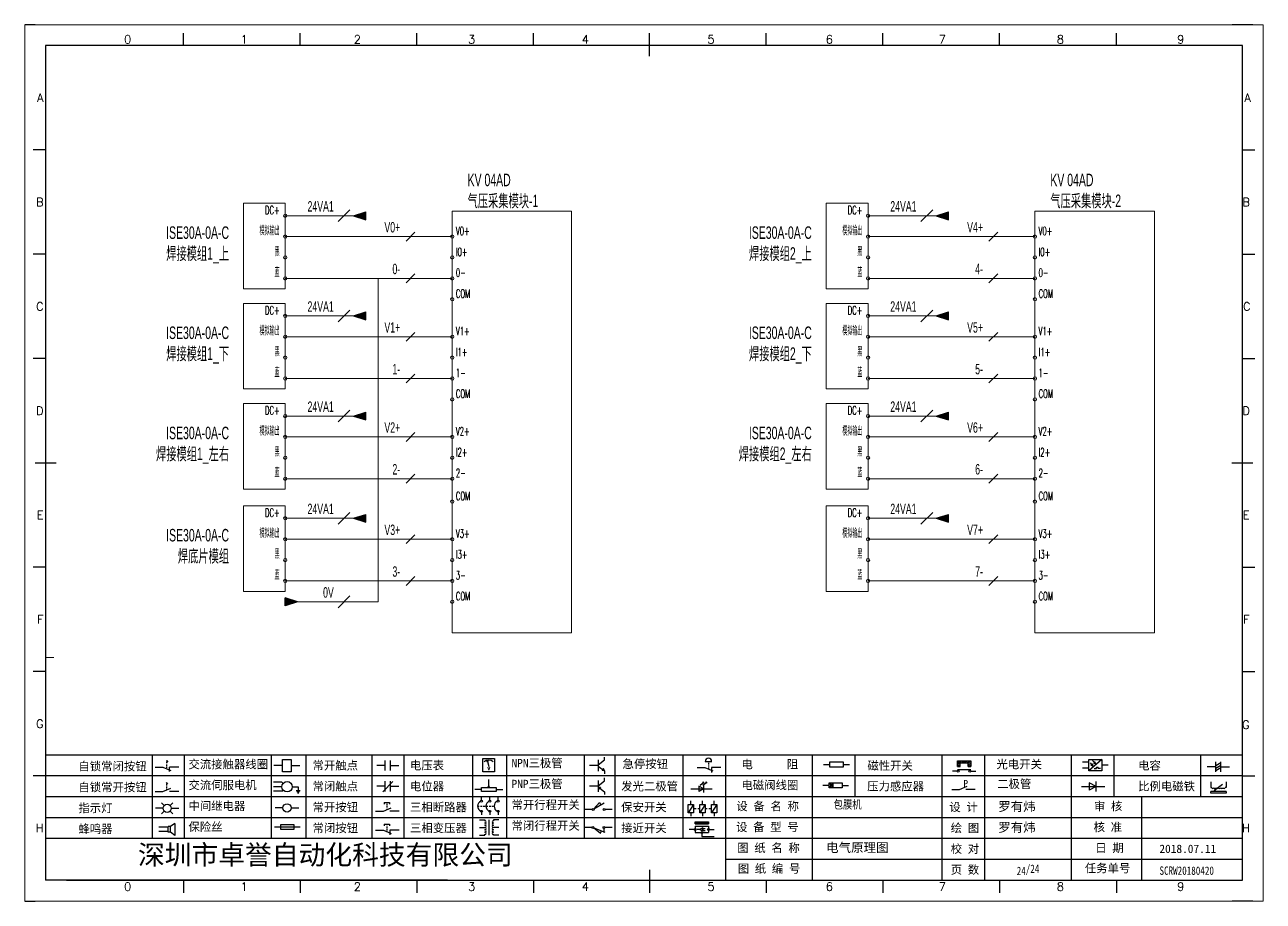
# Model space of a CAD drawing. Extents: x 49673 to 52330, y -5620 to -4375.
# Drawn here: x 50010.3 to 50307.3, y -5619.6 to -5409.6 of the extents above; entities that cross this region are included whole.
import ezdxf
from ezdxf.enums import TextEntityAlignment as Align

# ---------------------------------------------------------------- set-up
doc = ezdxf.new("R2010")
doc.units = 0
doc.header["$MEASUREMENT"] = 0
doc.layers.add('AE_BOR', color=1, linetype='Continuous')
doc.layers.add('Dimension', color=3, linetype='Continuous', lineweight=13)
doc.styles.get("Standard").update_dxf_attribs({"font": 'txt.shx'})
doc.styles.add('WD', font='simplex.shx', dxfattribs={"bigfont": 'gbcbig.shx'})
doc.styles.add('样式 8', font='arial.ttf')
doc.styles.add('楷体', font='STFANGSO.TTF', dxfattribs={"width": 0.8})
doc.styles.add('汉字', font='')
doc.styles.get('汉字').set_extended_font_data('新宋体')

# ---------------------------------------------------------------- blocks, each defined once
blk = doc.blocks.new('磁性开关')
at = {"linetype": 'ByBlock'}
h = blk.add_hatch(dxfattribs=at)
h.set_pattern_fill('ANSI31', color=256, scale=0.1, style=0)
h.set_pattern_definition([(45, (0, 0), (-0.224506403, 0.224506403), [])])
h.paths.add_polyline_path([(-1910.88, -776.69), (-1910.88, -775.29), (-1907.69, -775.29), (-1907.69, -776.69), (-1908.31, -776.69), (-1908.31, -775.79), (-1910.25, -775.79), (-1910.25, -776.69)])
for p, q in [((-1910.91, -777.81), (-1912.09, -777.81)), ((-1910.88, -776.69), (-1910.88, -775.29)), ((-1910.88, -775.29), (-1907.69, -775.29)), ((-1910.88, -776.69), (-1910.25, -776.69)), ((-1910.88, -777.39), (-1907.69, -777.39)), ((-1910.25, -776.69), (-1910.25, -775.79)), ((-1910.25, -775.79), (-1908.31, -775.79)), ((-1908.31, -776.69), (-1908.31, -775.79)), ((-1908.31, -776.69), (-1907.69, -776.69)), ((-1907.69, -775.29), (-1907.69, -776.69)), ((-1907.66, -777.81), (-1906.48, -777.81))]:
    blk.add_line(p, q, dxfattribs=at)
for centre in [(-1910.68, -777.81), (-1907.88, -777.81)]:
    blk.add_circle(centre, 0.225, dxfattribs=at)
blk = doc.blocks.new('*U28')
at = {"linetype": 'ByBlock'}
for p, q in [((-1909.23, -780.45), (-1909.23, -780.67)), ((-1909.23, -780.45), (-1908.92, -780.84)), ((-1909.23, -780.84), (-1909.23, -781.05)), ((-1911.92, -782.07), (-1910.06, -782.07)), ((-1910.06, -782.07), (-1908.18, -782.88)), ((-1909.23, -781.23), (-1909.23, -781.44)), ((-1909.23, -781.61), (-1909.23, -781.83)), ((-1909.23, -782), (-1909.23, -782.21)), ((-1909.23, -782.38), (-1909.23, -782.43)), ((-1908.52, -783.07), (-1908.52, -782.07)), ((-1906.25, -782.07), (-1908.52, -782.07))]:
    blk.add_line(p, q, dxfattribs=at)
blk = doc.blocks.new('*U30')
at = {"linetype": 'ByBlock'}
for p, q in [((-1911.92, -792.89), (-1910.06, -792.89)), ((-1910.06, -792.89), (-1908.18, -792.08)), ((-1908.88, -791.17), (-1909.23, -790.71)), ((-1909.23, -790.71), (-1909.23, -790.92)), ((-1909.23, -791.09), (-1909.23, -791.31)), ((-1909.23, -791.48), (-1909.23, -791.69)), ((-1909.23, -791.86), (-1909.23, -792.08)), ((-1909.23, -792.25), (-1909.23, -792.47)), ((-1906.25, -792.89), (-1908.52, -792.89))]:
    blk.add_line(p, q, dxfattribs=at)
blk = doc.blocks.new('蜂鸣器')
at = {"linetype": 'ByBlock'}
for p, q in [((-1907.17, -795.53), (-1908.25, -796.26)), ((-1907.17, -795.53), (-1907.17, -798.41)), ((-1908.8, -796.48), (-1911.01, -796.48)), ((-1908.8, -797.46), (-1911.01, -797.46)), ((-1908.25, -796.26), (-1908.8, -796.26)), ((-1908.8, -797.68), (-1908.8, -796.26)), ((-1908.25, -797.68), (-1908.8, -797.68)), ((-1908.25, -797.68), (-1908.25, -796.26)), ((-1907.17, -798.41), (-1908.25, -797.68))]:
    blk.add_line(p, q, dxfattribs=at)
blk = doc.blocks.new('指示灯')
at = {"linetype": 'ByBlock'}
for p, q in [((-1854.25, -776.92), (-1856.06, -776.92)), ((-1854.62, -775.59), (-1853.97, -776.23)), ((-1854.62, -778.25), (-1853.97, -777.61)), ((-1851.9, -775.59), (-1852.54, -776.23)), ((-1851.9, -778.25), (-1852.54, -777.61)), ((-1852.26, -776.92), (-1850.45, -776.92))]:
    blk.add_line(p, q, dxfattribs=at)
blk.add_circle((-1853.26, -776.92), 0.992, dxfattribs=at)
blk = doc.blocks.new('光电开关')
at = {"linetype": 'ByBlock'}
h = blk.add_hatch(dxfattribs=at)
h.set_pattern_fill('ANSI31', color=256, scale=0.01, style=0)
h.set_pattern_definition([(45, (0.172267, 0), (-0.0224506403, 0.0224506403), [])])
h.paths.add_polyline_path([(-1882.44, -776.34), (-1882.5, -775.91), (-1882.68, -776.07)])
h.paths.add_polyline_path([(-1882.86, -776.23), (-1882.44, -776.34), (-1882.68, -776.07)])
h.paths.add_polyline_path([(-1883.05, -776.88), (-1883.11, -776.45), (-1883.29, -776.61)])
h.paths.add_polyline_path([(-1883.47, -776.77), (-1883.05, -776.88), (-1883.29, -776.61)])
for p, q in [((-1884.01, -775.96), (-1885.56, -775.96)), ((-1884.01, -777.39), (-1885.56, -777.39)), ((-1880.91, -775.3), (-1884.01, -778.05)), ((-1883.75, -776.09), (-1883.05, -776.88)), ((-1883.11, -776.45), (-1883.47, -776.77)), ((-1883.05, -776.88), (-1883.47, -776.77)), ((-1883.14, -775.55), (-1882.44, -776.34)), ((-1883.05, -776.88), (-1883.11, -776.45)), ((-1882.5, -775.91), (-1882.86, -776.23)), ((-1882.44, -776.34), (-1882.86, -776.23)), ((-1882.78, -777.47), (-1882.23, -777.47)), ((-1882.44, -776.34), (-1882.5, -775.91)), ((-1882.23, -777.47), (-1882.23, -777.14)), ((-1882.23, -777.14), (-1881.78, -777.14)), ((-1881.78, -777.47), (-1881.78, -777.14)), ((-1881.23, -777.47), (-1881.78, -777.47)), ((-1879.37, -776.67), (-1880.91, -776.67))]:
    blk.add_line(p, q, dxfattribs=at)
blk.add_lwpolyline([(-1884.01, -775.3), (-1880.91, -775.3), (-1880.91, -778.05), (-1884.01, -778.05)], close=True, dxfattribs=at)
blk = doc.blocks.new('交流接触器线圈')
at = {"linetype": 'ByBlock'}
for p, q in [((-1880.82, -781.77), (-1882.87, -781.77)), ((-1878.72, -781.77), (-1876.67, -781.77))]:
    blk.add_line(p, q, dxfattribs=at)
blk.add_lwpolyline([(-1880.82, -780.28), (-1878.72, -780.28), (-1878.72, -783.26), (-1880.82, -783.26)], close=True, dxfattribs=at)
blk = doc.blocks.new('交流伺服电机')
at = {"linetype": 'ByBlock'}
for p, q in [((-1880.97, -785.75), (-1882.94, -785.75)), ((-1880.97, -786.85), (-1882.94, -786.85)), ((-1880.97, -785.75), (-1880.65, -786.03)), ((-1878.49, -786.85), (-1877.07, -786.85)), ((-1877.07, -786.85), (-1877.07, -787.72)), ((-1880.97, -787.94), (-1882.94, -787.94)), ((-1880.97, -787.94), (-1880.65, -787.67)), ((-1877.54, -787.72), (-1876.59, -787.72)), ((-1877.38, -788.01), (-1876.75, -788.01)), ((-1877.23, -788.29), (-1876.9, -788.29))]:
    blk.add_line(p, q, dxfattribs=at)
blk.add_circle((-1879.73, -786.85), 1.24, dxfattribs=at)
blk = doc.blocks.new('中间继电器')
at = {"linetype": 'ByBlock'}
for p, q in [((-1880.72, -791.92), (-1882.54, -791.92)), ((-1878.74, -791.92), (-1876.92, -791.92))]:
    blk.add_line(p, q, dxfattribs=at)
blk.add_circle((-1879.73, -791.92), 0.992, dxfattribs=at)
blk = doc.blocks.new('保险丝')
at = {"linetype": 'ByBlock'}
blk.add_line((-1882.72, -796.49), (-1876.55, -796.49), dxfattribs=at)
blk.add_lwpolyline([(-1881.2, -795.86), (-1878.06, -795.86), (-1878.06, -797.12), (-1881.2, -797.12)], close=True, dxfattribs=at)
blk = doc.blocks.new('常开按钮')
at = {"linetype": 'ByBlock'}
for p, q in [((-1910.06, -787.73), (-1908.18, -786.93)), ((-1909.9, -785.68), (-1908.56, -785.68)), ((-1909.9, -785.68), (-1909.9, -786.07)), ((-1909.23, -785.68), (-1909.23, -785.89)), ((-1909.23, -786.06), (-1909.23, -786.28)), ((-1909.23, -786.45), (-1909.23, -786.67)), ((-1909.23, -786.84), (-1909.23, -787.05)), ((-1908.56, -785.68), (-1908.56, -786.07)), ((-1911.92, -787.73), (-1910.06, -787.73)), ((-1909.23, -787.22), (-1909.23, -787.38)), ((-1906.25, -787.73), (-1908.52, -787.73))]:
    blk.add_line(p, q, dxfattribs=at)
blk = doc.blocks.new('常开触点')
at = {"linetype": 'ByBlock'}
for p, q in [((-1853.82, -782.99), (-1853.82, -780.56)), ((-1852.6, -782.99), (-1852.6, -780.56)), ((-1853.82, -781.77), (-1855.88, -781.77)), ((-1852.6, -781.77), (-1850.55, -781.77))]:
    blk.add_line(p, q, dxfattribs=at)
blk = doc.blocks.new('常闭触点')
at = {"linetype": 'ByBlock'}
for p, q in [((-1853.82, -786.77), (-1855.88, -786.77)), ((-1852.01, -785.66), (-1854.43, -788.1)), ((-1853.82, -787.99), (-1853.82, -785.56)), ((-1852.6, -787.99), (-1852.6, -785.56)), ((-1852.6, -786.77), (-1850.55, -786.77))]:
    blk.add_line(p, q, dxfattribs=at)
blk = doc.blocks.new('常闭按钮')
at = {"linetype": 'ByBlock'}
for p, q in [((-1856.13, -792.28), (-1854.28, -792.28)), ((-1854.28, -792.28), (-1852.4, -793.09)), ((-1854.11, -790.83), (-1852.77, -790.83)), ((-1854.11, -790.83), (-1854.11, -791.22)), ((-1853.44, -790.83), (-1853.44, -791.04)), ((-1853.44, -791.21), (-1853.44, -791.43)), ((-1853.44, -791.6), (-1853.44, -791.82)), ((-1853.44, -791.99), (-1853.44, -792.2)), ((-1853.44, -792.37), (-1853.44, -792.53)), ((-1852.77, -790.83), (-1852.77, -791.22)), ((-1850.47, -792.28), (-1852.73, -792.28)), ((-1852.73, -792.28), (-1852.73, -793.43))]:
    blk.add_line(p, q, dxfattribs=at)
blk = doc.blocks.new('电磁阀线圈')
at = {"linetype": 'ByBlock'}
for p, q in [((-1854.61, -795.92), (-1853.75, -797.16)), ((-1853.75, -795.92), (-1854.61, -797.16)), ((-1853.75, -795.92), (-1853.75, -797.16)), ((-1854.61, -796.54), (-1856.17, -796.54)), ((-1851.53, -796.54), (-1849.97, -796.54))]:
    blk.add_line(p, q, dxfattribs=at)
blk.add_lwpolyline([(-1854.61, -795.92), (-1851.53, -795.92), (-1851.53, -797.16), (-1854.61, -797.16)], close=True, dxfattribs=at)
blk = doc.blocks.new('电压表')
at = {"linetype": 'ByBlock'}
for p, q in [((-1814.84, -780.75), (-1814.91, -781.13)), ((-1814.6, -781.05), (-1814.91, -781.13)), ((-1814.84, -780.75), (-1814.46, -782.26)), ((-1814.84, -780.75), (-1814.6, -781.05))]:
    blk.add_line(p, q, dxfattribs=at)
blk.add_lwpolyline([(-1815.84, -780.34), (-1813.07, -780.34), (-1813.07, -783.49), (-1815.84, -783.49)], close=True, dxfattribs=at)
blk.add_arc((-1814.46, -782.26), 1.56, 46.8313, 133.1687, dxfattribs=at)
at = {"linetype": 'ByBlock', "insert": (-1814.7, -782.39), "char_height": 0.75, "width": 0.6768, "attachment_point": 1}
blk.add_mtext('V', dxfattribs=at)
blk = doc.blocks.new('电位器')
at = {"linetype": 'ByBlock'}
for p, q in [((-1814.45, -787.3), (-1814.62, -786.96)), ((-1814.62, -786.96), (-1814.27, -786.96)), ((-1814.45, -787.3), (-1814.45, -785.39)), ((-1814.45, -787.3), (-1814.27, -786.96)), ((-1816.21, -787.75), (-1817.79, -787.75)), ((-1812.68, -787.75), (-1811.1, -787.75))]:
    blk.add_line(p, q, dxfattribs=at)
blk.add_lwpolyline([(-1816.21, -787.3), (-1812.68, -787.3), (-1812.68, -788.2), (-1816.21, -788.2)], close=True, dxfattribs=at)
blk = doc.blocks.new('三相断路器')
at = {"linetype": 'ByBlock'}
for p, q in [((-1816.17, -790.33), (-1816.17, -789.7)), ((-1814.17, -790.33), (-1814.17, -789.7)), ((-1812.18, -790.33), (-1812.18, -789.7)), ((-1817.14, -791.74), (-1816.72, -791.74)), ((-1816.45, -791.74), (-1816.03, -791.74)), ((-1815.76, -791.74), (-1815.34, -791.74)), ((-1815.07, -791.74), (-1814.65, -791.74)), ((-1814.38, -791.74), (-1813.96, -791.74)), ((-1813.69, -791.74), (-1813.27, -791.74)), ((-1816.17, -793.19), (-1816.17, -793.83)), ((-1814.17, -793.19), (-1814.17, -793.83)), ((-1812.18, -793.19), (-1812.18, -793.83))]:
    blk.add_line(p, q, dxfattribs=at)
for centre in [(-1816.17, -790.55), (-1816.17, -792.98), (-1814.17, -790.55), (-1814.17, -792.98), (-1812.18, -790.55), (-1812.18, -792.98)]:
    blk.add_circle(centre, 0.219, dxfattribs=at)
for centre in [(-1815.81, -791.74), (-1813.82, -791.74), (-1811.83, -791.74)]:
    blk.add_arc(centre, 1.32, 115.5791, 244.4209, dxfattribs=at)
blk = doc.blocks.new('三相变压器')
at = {"linetype": 'ByBlock'}
for p, q in [((-1816.69, -795.03), (-1815.37, -795.03)), ((-1815.37, -795.03), (-1815.37, -795.24)), ((-1814.34, -798.7), (-1814.34, -795.04)), ((-1812, -795.03), (-1813.32, -795.03)), ((-1813.32, -795.03), (-1813.32, -795.24)), ((-1816.69, -796.87), (-1815.37, -796.87)), ((-1816.69, -798.71), (-1815.37, -798.71)), ((-1815.37, -798.71), (-1815.37, -798.5)), ((-1812, -796.87), (-1813.32, -796.87)), ((-1813.32, -798.71), (-1813.32, -798.5)), ((-1812, -798.71), (-1813.32, -798.71))]:
    blk.add_line(p, q, dxfattribs=at)
for centre, start, end in [((-1815.37, -795.51), 270, 90), ((-1815.37, -796.06), 270, 90), ((-1813.32, -795.51), 90, 270), ((-1813.32, -796.06), 90, 270), ((-1815.37, -796.6), 270, 90), ((-1815.37, -797.14), 270, 90), ((-1815.37, -797.68), 270, 90), ((-1815.37, -798.23), 270, 90), ((-1813.32, -796.6), 90, 270), ((-1813.32, -797.14), 90, 270), ((-1813.32, -797.68), 90, 270), ((-1813.32, -798.23), 90, 270)]:
    blk.add_arc(centre, 0.271, start, end, dxfattribs=at)
blk = doc.blocks.new('压力感应器')
at = {"linetype": 'ByBlock'}
for p, q in [((-1817.44, -777.73), (-1815.59, -777.73)), ((-1815.59, -777.73), (-1813.71, -776.93)), ((-1811.78, -777.73), (-1814.05, -777.73))]:
    blk.add_line(p, q, dxfattribs=at)
at = {"linetype": 'ByBlock', "insert": (-1814.65, -775.48), "char_height": 1.68, "width": 1.2242, "attachment_point": 1}
blk.add_mtext('{\\fNSimSun|b0|i0|c134|p49;P}', dxfattribs=at)
blk = doc.blocks.new('二极管')
at = {"linetype": 'ByBlock'}
for p, q in [((-1787.52, -776.77), (-1781.92, -776.77)), ((-1783.97, -776.77), (-1785.69, -775.9)), ((-1785.69, -775.9), (-1785.69, -777.65)), ((-1783.97, -776.77), (-1785.69, -777.65)), ((-1783.97, -777.99), (-1783.97, -775.56))]:
    blk.add_line(p, q, dxfattribs=at)
blk = doc.blocks.new('NPN三极管')
at = {"linetype": 'ByBlock'}
for p, q in [((-1785.73, -780.61), (-1785.73, -783.32)), ((-1785.73, -781.82), (-1784.15, -780.66)), ((-1784.15, -780.66), (-1784.15, -779.98)), ((-1785.73, -781.97), (-1787.81, -781.97)), ((-1785.73, -782.11), (-1784.15, -783.27)), ((-1784.41, -782.73), (-1784.74, -783.18)), ((-1784.15, -783.27), (-1784.74, -783.18)), ((-1784.15, -783.27), (-1784.41, -782.73)), ((-1784.15, -783.27), (-1784.15, -783.96))]:
    blk.add_line(p, q, dxfattribs=at)
blk = doc.blocks.new('PNP三极管')
at = {"linetype": 'ByBlock'}
for p, q in [((-1784.9, -786.74), (-1786.98, -786.74)), ((-1784.9, -785.38), (-1784.9, -788.09)), ((-1784.9, -786.59), (-1783.32, -785.43)), ((-1784.9, -786.88), (-1783.32, -788.04)), ((-1784.9, -786.88), (-1784.31, -786.97)), ((-1784.9, -786.88), (-1784.64, -787.42)), ((-1784.31, -786.97), (-1784.64, -787.42)), ((-1783.32, -785.43), (-1783.32, -784.75)), ((-1783.32, -788.04), (-1783.32, -788.73))]:
    blk.add_line(p, q, dxfattribs=at)
blk = doc.blocks.new('常开行程开关')
at = {"linetype": 'ByBlock'}
for p, q in [((-1786.29, -792.3), (-1788.01, -792.3)), ((-1785.89, -792.17), (-1784.52, -790.62)), ((-1785.89, -792.17), (-1783.43, -790.72)), ((-1784.52, -790.62), (-1784.19, -791.17)), ((-1781.48, -792.3), (-1783.21, -792.3))]:
    blk.add_line(p, q, dxfattribs=at)
for centre in [(-1786.07, -792.3), (-1783.42, -792.3)]:
    blk.add_circle(centre, 0.219, dxfattribs=at)
blk = doc.blocks.new('常闭行程开关')
at = {"linetype": 'ByBlock'}
for p, q in [((-1786.34, -796.62), (-1788.07, -796.62)), ((-1785.93, -796.72), (-1783.25, -797.7)), ((-1785.93, -796.72), (-1784.3, -798)), ((-1784.3, -798), (-1784.08, -797.4)), ((-1783.48, -796.84), (-1783.48, -797.85)), ((-1781.54, -796.62), (-1783.26, -796.62))]:
    blk.add_line(p, q, dxfattribs=at)
for centre in [(-1786.12, -796.62), (-1783.48, -796.62)]:
    blk.add_circle(centre, 0.219, dxfattribs=at)
blk = doc.blocks.new('电容')
at = {"linetype": 'ByBlock'}
for p, q in [((-1756.08, -782.99), (-1756.08, -780.56)), ((-1754.86, -780.79), (-1756.08, -781.55)), ((-1754.86, -782.99), (-1754.86, -780.56)), ((-1756.08, -781.77), (-1758.13, -781.77)), ((-1754.86, -781.44), (-1756.08, -782.2)), ((-1754.86, -781.99), (-1756.08, -782.75)), ((-1754.86, -781.77), (-1752.81, -781.77))]:
    blk.add_line(p, q, dxfattribs=at)
blk = doc.blocks.new('发光二极管')
at = {"linetype": 'ByBlock'}
for p, q in [((-1758.01, -786.77), (-1752.89, -786.77)), ((-1754.84, -786.77), (-1756.04, -786.16)), ((-1756.04, -786.16), (-1756.04, -787.39)), ((-1754.84, -786.77), (-1756.04, -787.39)), ((-1755.78, -785.92), (-1754.89, -785.14)), ((-1754.89, -785.14), (-1755.2, -785.22)), ((-1755.2, -785.22), (-1755.01, -785.43)), ((-1755.08, -785.92), (-1754.18, -785.14)), ((-1754.89, -785.14), (-1755.01, -785.43)), ((-1754.84, -787.63), (-1754.84, -785.92)), ((-1754.18, -785.14), (-1754.49, -785.22)), ((-1754.49, -785.22), (-1754.31, -785.43)), ((-1754.18, -785.14), (-1754.31, -785.43))]:
    blk.add_line(p, q, dxfattribs=at)
blk = doc.blocks.new('比例电磁阀')
at = {"linetype": 'ByBlock'}
for p, q in [((-1757.26, -775.38), (-1757.26, -776.71)), ((-1757.26, -776.71), (-1757.05, -776.71)), ((-1753.6, -777.73), (-1757.25, -777.73)), ((-1757.25, -778.13), (-1757.25, -777.73)), ((-1753.6, -778.13), (-1757.25, -778.13)), ((-1754.5, -775.98), (-1756.35, -777.44)), ((-1756.35, -777.44), (-1756.25, -777.25)), ((-1756.35, -777.44), (-1756.15, -777.38)), ((-1756.15, -777.38), (-1756.25, -777.25)), ((-1753.58, -776.71), (-1753.8, -776.71)), ((-1753.6, -777.73), (-1753.6, -778.13)), ((-1753.58, -775.38), (-1753.58, -776.71))]:
    blk.add_line(p, q, dxfattribs=at)
for centre in [(-1756.78, -776.71), (-1756.24, -776.71), (-1755.7, -776.71), (-1755.15, -776.71), (-1754.61, -776.71), (-1754.07, -776.71)]:
    blk.add_arc(centre, 0.271, 180, 0, dxfattribs=at)
blk = doc.blocks.new('保安开关')
at = {"linetype": 'ByBlock'}
for p, q in [((-1757.96, -790.79), (-1757.96, -789.97)), ((-1755.17, -790.79), (-1755.17, -789.97)), ((-1752.39, -790.79), (-1752.39, -789.97)), ((-1757.33, -790.79), (-1758.6, -792.81)), ((-1757.96, -792.81), (-1757.96, -793.62)), ((-1757.33, -791.8), (-1756.72, -791.8)), ((-1756.35, -791.8), (-1755.89, -791.8)), ((-1754.54, -790.79), (-1755.81, -792.81)), ((-1755.17, -792.81), (-1755.17, -793.62)), ((-1754.52, -791.8), (-1754.06, -791.8)), ((-1753.69, -791.8), (-1753.08, -791.8)), ((-1751.75, -790.79), (-1753.02, -792.81)), ((-1752.39, -792.81), (-1752.39, -793.62))]:
    blk.add_line(p, q, dxfattribs=at)
for points in [[(-1758.6, -790.79), (-1757.33, -790.79), (-1757.33, -792.81), (-1758.6, -792.81)], [(-1755.81, -790.79), (-1754.54, -790.79), (-1754.54, -792.81), (-1755.81, -792.81)], [(-1753.02, -790.79), (-1751.75, -790.79), (-1751.75, -792.81), (-1753.02, -792.81)]]:
    blk.add_lwpolyline(points, close=True, dxfattribs=at)
blk = doc.blocks.new('接近开关')
at = {"linetype": 'ByBlock'}
h = blk.add_hatch(dxfattribs=at)
h.set_pattern_fill('ANSI31', color=256, scale=0.01, style=0)
h.set_pattern_definition([(45, (-89.131516, -30.795668), (-0.0224506403, 0.0224506403), [])])
h.paths.add_polyline_path([(-1516.96, -1123.35), (-1516.96, -1122.85), (-1513.76, -1122.85), (-1513.76, -1123.35)])
for p, q in [((-1517.18, -1124.71), (-1518.36, -1124.71)), ((-1516.96, -1123.35), (-1516.96, -1122.85)), ((-1516.96, -1122.85), (-1513.76, -1122.85)), ((-1516.96, -1123.35), (-1513.76, -1123.35)), ((-1516.96, -1123.95), (-1513.76, -1123.95)), ((-1516.96, -1123.95), (-1516.96, -1125.47)), ((-1516.96, -1125.47), (-1513.76, -1125.47)), ((-1515.91, -1124.71), (-1516.45, -1124.71)), ((-1515.11, -1124.31), (-1515.91, -1124.71)), ((-1515.11, -1125.11), (-1515.91, -1124.71)), ((-1515.33, -1124.53), (-1515.17, -1124.53)), ((-1515.33, -1124.88), (-1515.17, -1124.88)), ((-1515.25, -1124.45), (-1515.25, -1124.61)), ((-1515.11, -1124.31), (-1515.11, -1125.11)), ((-1515.11, -1124.48), (-1514.58, -1124.48)), ((-1515.11, -1124.94), (-1514.58, -1124.94)), ((-1513.76, -1122.85), (-1513.76, -1123.35)), ((-1513.76, -1123.95), (-1513.76, -1125.47)), ((-1513.54, -1124.71), (-1512.36, -1124.71)), ((-1515.36, -1125.69), (-1515.36, -1126.36)), ((-1515.36, -1126.36), (-1512.36, -1126.36))]:
    blk.add_line(p, q, dxfattribs=at)
for centre in [(-1516.96, -1124.71), (-1515.36, -1125.47), (-1513.76, -1124.71)]:
    blk.add_circle(centre, 0.225, dxfattribs=at)
blk = doc.blocks.new('电阻')
at = {"linetype": 'ByBlock'}
for p, q in [((-3.09, 0), (-1.57, 0)), ((1.57, 0), (3.09, 0))]:
    blk.add_line(p, q, dxfattribs=at)
blk.add_lwpolyline([(-1.57, 0.63), (1.57, 0.63), (1.57, -0.63), (-1.57, -0.63)], close=True, dxfattribs=at)
blk = doc.blocks.new('急停按钮')
at = {"linetype": 'ByBlock'}
for p, q in [((-1.86, 0), (0, 0)), ((0, 0), (1.88, -0.81)), ((0.06, 1.45), (1.61, 1.45)), ((0.83, 1.45), (0.83, 1.24)), ((0.83, 1.07), (0.83, 0.85)), ((0.83, 0.68), (0.83, 0.47)), ((0.83, 0.29), (0.83, 0.08)), ((3.81, 0), (1.54, 0)), ((1.54, 0), (1.54, -1.15)), ((0.83, -0.09), (0.83, -0.24))]:
    blk.add_line(p, q, dxfattribs=at)
blk.add_arc((0.83, 1.45), 0.774, 0, 180)
blk = doc.blocks.new('电控横A4')
for p, q in [((292, -5), (5, -5)), ((5, -5), (5, -205)), ((292, -205), (292, -5)), ((10.03, -205), (289.53, -205)), ((130.8, -205), (190.75, -205)), ((190.75, -205), (259.54, -205))]:
    blk.add_line(p, q)
at = {"lineweight": 9, "ltscale": 0.1}
for p, q in [((5, -151.57), (7, -151.57)), ((101.34, -205), (130.8, -205)), ((129.44, -205), (129.44, -205)), ((129.44, -205), (129.44, -205)), ((129.44, -205), (129.44, -205)), ((129.44, -205), (129.44, -205))]:
    blk.add_line(p, q, dxfattribs=at)
at = {"linetype": 'ByBlock'}
for p, q in [((292, -175), (5, -175)), ((292, -180), (5, -180)), ((292, -185), (5, -185)), ((292, -190), (5, -190)), ((292, -195), (5, -195)), ((292, -200), (168.03, -200))]:
    blk.add_line(p, q, dxfattribs=at)
at = {"color": 0, "lineweight": -2}
for p, q in [((30.58, -175), (30.58, -195)), ((38.26, -175), (38.26, -195)), ((59.05, -175), (59.05, -195)), ((67.4, -175), (67.4, -195)), ((83.26, -175), (83.26, -195)), ((90.91, -175), (90.91, -195)), ((107.4, -175), (107.4, -195)), ((115.5, -175), (115.5, -195)), ((134.12, -175), (134.12, -195)), ((141.48, -175), (141.48, -195)), ((157.79, -175), (157.79, -195)), ((168.03, -175), (168.03, -204.92)), ((188.84, -175), (188.84, -185)), ((199.08, -175), (199.08, -185)), ((219.89, -175), (219.89, -185)), ((230.12, -175), (230.12, -185)), ((250.93, -175), (250.93, -185)), ((261.17, -175), (261.17, -185)), ((281.98, -175), (281.98, -185)), ((188.84, -185), (188.84, -204.92)), ((219.89, -185), (219.89, -205)), ((230.12, -185), (230.12, -205)), ((250.93, -185), (250.93, -205)), ((267.79, -185), (267.79, -205))]:
    blk.add_line(p, q, dxfattribs=at)
at = {"color": 0, "ltscale": 2}
for p, q in [((292, -205), (292, -183.55)), ((101.34, -205), (5, -205)), ((259.54, -205), (289.53, -205)), ((259.54, -205), (292, -205))]:
    blk.add_line(p, q, dxfattribs=at)
at = {"layer": 'AE_BOR', "lineweight": 30}
for p, q in [((2.53, 0), (0, 0)), ((294.53, 0), (289.53, 0)), ((0, -210), (2.53, -210)), ((294.53, -210), (289.53, -210))]:
    blk.add_line(p, q, dxfattribs=at)
at = {"layer": 'AE_BOR', "color": 1, "lineweight": 15}
for p, q in [((0, 0), (297, 0)), ((0, -210), (0, 0)), ((297, 0), (297, -210)), ((297, -210), (0, -210))]:
    blk.add_line(p, q, dxfattribs=at)
at = {"layer": 'AE_BOR'}
for p, q in [((38.03, -5), (38.03, -2)), ((66.03, -5), (66.03, -2)), ((94.03, -5), (94.03, -2)), ((122.03, -5), (122.03, -2)), ((149.78, -5), (149.78, -2)), ((177.78, -5), (177.78, -2)), ((205.78, -5), (205.78, -2)), ((233.78, -5), (233.78, -2)), ((261.78, -5), (261.78, -2)), ((5, -30), (2, -30)), ((292, -30), (295, -30)), ((5, -55), (2, -55)), ((292, -55), (295, -55)), ((5, -80), (2, -80)), ((292, -80), (295, -80)), ((5, -130), (2, -130)), ((292, -130), (295, -130)), ((5, -155), (2, -155)), ((292, -155), (295, -155)), ((5, -180), (2, -180)), ((292, -180), (295, -180)), ((38.03, -205), (38.03, -208)), ((66.03, -205), (66.03, -208)), ((94.03, -205), (94.03, -208)), ((122.03, -205), (122.03, -208)), ((149.78, -205), (149.78, -208)), ((177.78, -205), (177.78, -208)), ((205.78, -205), (205.78, -208)), ((233.78, -205), (233.78, -208)), ((261.78, -205), (261.78, -208))]:
    blk.add_line(p, q, dxfattribs=at)
at = {"layer": 'AE_BOR', "color": 2, "lineweight": 30}
for p, q in [((149.78, -7.5), (149.78, -2.5)), ((2.5, -105), (7.5, -105)), ((289.5, -105), (294.5, -105)), ((149.78, -202.5), (149.78, -207.5)), ((149.78, -205), (149.78, -207.5))]:
    blk.add_line(p, q, dxfattribs=at)
at = {"linetype": 'ByBlock'}
for name, p in [('*U28', (1943.19, 604.18)), ('交流接触器线圈', (1942.62, 604.27)), ('常开触点', (1940.27, 604.3)), ('电压表', (1925.71, 604.52)), ('NPN三极管', (1923.2, 604.5)), ('磁性开关', (2134.53, 598.96)), ('光电开关', (2139.22, 599.27)), ('电容', (2041.69, 603.98)), ('电位器', (1925.71, 604.52)), ('PNP三极管', (1922.37, 604.27)), ('压力感应器', (2039.72, 594.52)), ('*U30', (1943.19, 609.18)), ('交流伺服电机', (1942.62, 604.27)), ('常闭触点', (1940.27, 604.3)), ('发光二极管', (1917.72, 603.69)), ('电磁阀线圈', (2047.53, 614.3)), ('二极管', (2040.91, 594.27)), ('比例电磁阀', (2041.69, 593.98)), ('指示灯', (1887.41, 589.18)), ('中间继电器', (1942.62, 604.27)), ('常开按钮', (1996.06, 599.3)), ('三相断路器', (1925.71, 604.52)), ('常开行程开关', (1922.37, 604.27)), ('保安开关', (1917.72, 603.98)), ('蜂鸣器', (1943.19, 604.18)), ('保险丝', (1942.62, 604.27)), ('常闭按钮', (1940.27, 599.3)), ('三相变压器', (1925.71, 604.52)), ('常闭行程开关', (1922.37, 604.27)), ('接近开关', (1677.72, 931.9))]:
    blk.add_blockref(name, p, dxfattribs=at)
for name, p in [('急停按钮', (163.12, -177.98)), ('电阻', (194.66, -177.22))]:
    blk.add_blockref(name, p)
at = {"char_height": 2, "attachment_point": 1, "style": '汉字'}
for s, insert in [('{\\fKaiTi_GB2312|b0|i0|c134|p49;自锁常闭按钮}', (12.86, -176.69)), ('{\\fKaiTi_GB2312|b0|i0|c134|p49;交流接触器线圈}', (39.25, -176.19)), ('{\\fKaiTi_GB2312|b0|i0|c134|p49;常开触点}', (69.01, -176.48)), ('{\\fKaiTi_GB2312|b0|i0|c134|p49;电压表}', (92.37, -176.47)), ('{\\fKaiTi_GB2312|b0|i0|c134|p49;NPN三极管}', (116.73, -175.91)), ('{\\fKaiTi_GB2312|b0|i0|c134|p49;急停按钮}', (143.35, -176.12)), ('{\\fKaiTi_GB2312|b0|i0|c134|p49;电      阻}', (171.86, -176.19)), ('{\\fKaiTi_GB2312|b0|i0|c134|p49;磁性开关}', (202.07, -176.53)), ('{\\fKaiTi_GB2312|b0|i0|c134|p49;光电开关}', (233.02, -176.19)), ('{\\fKaiTi_GB2312|b0|i0|c134|p49;电容}', (267, -176.48)), ('{\\fKaiTi_GB2312|b0|i0|c134|p49;交流伺服电机}', (39.25, -181.19)), ('{\\fKaiTi_GB2312|b0|i0|c134|p49;电位器}', (92.37, -181.47)), ('{\\fKaiTi_GB2312|b0|i0|c134|p49;PNP三极管}', (116.73, -180.91)), ('{\\fKaiTi_GB2312|b0|i0|c134|p49;电磁阀线圈}', (171.86, -181.19)), ('{\\fKaiTi_GB2312|b0|i0|c134|p49;压力感应器}', (202.02, -181.47)), ('{\\fKaiTi_GB2312|b0|i0|c134|p49;二极管}', (233.2, -180.91)), ('{\\fKaiTi_GB2312|b0|i0|c134|p49;自锁常开按钮}', (12.86, -181.69)), ('{\\fKaiTi_GB2312|b0|i0|c134|p49;常闭触点}', (69.01, -181.48)), ('{\\fKaiTi_GB2312|b0|i0|c134|p49;发光二极管}', (143.02, -181.48)), ('{\\fKaiTi_GB2312|b0|i0|c134|p49;比例电磁铁}', (267, -181.48)), ('{\\fKaiTi_GB2312|b0|i0|c134|p49;指示灯}', (12.86, -186.69)), ('{\\fKaiTi_GB2312|b0|i0|c134|p49;中间继电器}', (39.25, -186.19)), ('{\\fKaiTi_GB2312|b0|i0|c134|p49;常开按钮}', (69.01, -186.48)), ('{\\fKaiTi_GB2312|b0|i0|c134|p49;三相断路器}', (92.37, -186.47)), ('{\\fKaiTi_GB2312|b0|i0|c134|p49;常开行程开关}', (116.73, -185.91)), ('{\\fKaiTi_GB2312|b0|i0|c134|p49;保安开关}', (143.02, -186.48)), ('{\\fKaiTi_GB2312|b0|i0|c134|p0;设 备 名 称}', (170.65, -186.24)), ('{\\fKaiTi_GB2312|b0|i0|c134|p0;设 计}', (221.72, -186.46)), ('{\\fKaiTi_GB2312|b0|i0|c134|p0;审 核}', (256.39, -186.25)), ('{\\fKaiTi_GB2312|b0|i0|c134|p49;蜂鸣器}', (12.86, -191.69)), ('{\\fKaiTi_GB2312|b0|i0|c134|p49;保险丝}', (39.25, -191.19)), ('{\\fKaiTi_GB2312|b0|i0|c134|p49;常闭按钮}', (69.01, -191.48)), ('{\\fKaiTi_GB2312|b0|i0|c134|p49;三相变压器}', (92.37, -191.47)), ('{\\fKaiTi_GB2312|b0|i0|c134|p49;常闭行程开关}', (116.73, -190.91)), ('{\\fKaiTi_GB2312|b0|i0|c134|p49;接近开关}', (143.02, -191.48)), ('{\\fKaiTi_GB2312|b0|i0|c134|p0;设 备 型 号}', (170.58, -191.24)), ('{\\fKaiTi_GB2312|b0|i0|c134|p0;绘 图}', (222.05, -191.46)), ('{\\fKaiTi_GB2312|b0|i0|c134|p0;核 准}', (256.32, -191.25)), ('{\\fKaiTi_GB2312|b0|i0|c134|p0;图 纸 名 称}', (170.86, -196.24)), ('{\\fKaiTi_GB2312|b0|i0|c134|p0;日 期}', (256.72, -196.25)), ('{\\fKaiTi_GB2312|b0|i0|c134|p0;校 对}', (222.05, -196.46)), ('{\\fKaiTi_GB2312|b0|i0|c134|p0;图 纸 编 号}', (170.98, -201.2)), ('{\\fKaiTi_GB2312|b0|i0|c134|p0;页 数}', (222.05, -201.46)), ('{\\fKaiTi_GB2312|b0|i0|c134|p0;任务单号}', (254.22, -201.1))]:
    blk.add_mtext(s, dxfattribs=dict(at, insert=insert))
at = {"color": 0, "lineweight": 0, "char_height": 2, "attachment_point": 1, "style": '楷体'}
for s, insert, width in [('包膜机', (193.97, -185.83), 9.1252), ('/24', (240.05, -201.23), 5.6327), ('SCRW20180420', (272.12, -201.68), 9.8608)]:
    blk.add_mtext(s, dxfattribs=dict(at, insert=insert, width=width))
at = {"attachment_point": 1}
for s, insert, char_height, width in [('{\\fKaiTi_GB2312|b0|i0|c134|p49;罗有炜}', (233.43, -186.2), 2.2, 15.3175), ('{\\fKaiTi_GB2312|b0|i0|c134|p49;罗有炜}', (233.43, -191.2), 2.2, 15.3175), ('{\\fKaiTi_GB2312|b0|i0|c134|p49;电气原理图}', (192.15, -196.05), 2.2, 25.88), ('{\\fKaiTi_GB2312|b0|i0|c134|p49;2018.07.11}', (272.1, -196.45), 2, 60.2542)]:
    blk.add_mtext(s, dxfattribs=dict(at, insert=insert, char_height=char_height, width=width))
at = {"color": 0, "lineweight": -2, "insert": (27.14, -196.53), "char_height": 4.7064, "width": 96.1138, "attachment_point": 1}
blk.add_mtext('深圳市卓誉自动化科技有限公司', dxfattribs=at)
at = {"layer": 'AE_BOR', "style": 'WD'}
for s, p in [('0', (24.67, -4.5)), ('1', (52.6, -4.5)), ('2', (79.75, -4.5)), ('3', (107.15, -4.5)), ('4', (134.45, -4.5)), ('5', (164.59, -4.5)), ('6', (192.94, -4.5)), ('7', (220.04, -4.5)), ('8', (248.37, -4.5)), ('9', (277.23, -4.5)), ('0', (24.67, -207.5)), ('1', (52.6, -207.5)), ('2', (79.75, -207.5)), ('3', (107.15, -207.5)), ('4', (134.45, -207.5)), ('5', (164.59, -207.5)), ('6', (192.94, -207.5)), ('7', (220.04, -207.5)), ('8', (248.37, -207.5)), ('9', (277.23, -207.5))]:
    blk.add_text(s, height=2, dxfattribs=at).set_placement(p, align=Align.CENTER)
for s, p in [('A', (4.5, -17.5)), ('A', (294.03, -17.5)), ('B', (4.5, -42.5)), ('B', (293.84, -42.5)), ('C', (4.5, -67.5)), ('C', (293.93, -67.5)), ('D', (4.5, -92.5)), ('D', (293.84, -92.5)), ('E', (4.5, -117.5)), ('E', (293.74, -117.5)), ('F', (4.5, -142.5)), ('F', (293.74, -142.5)), ('F', (293.74, -142.5)), ('G', (4.5, -167.5)), ('G', (293.74, -167.72)), ('H', (4.5, -192.5)), ('H', (293.84, -192.5))]:
    blk.add_text(s, height=2, dxfattribs=at).set_placement(p, align=Align.MIDDLE_RIGHT)

msp = doc.modelspace()

# ---------------------------------------------------------------- hatches: boundary and pattern name
for points in [[(50089.11, -5455.32), (50092.02, -5456.26), (50092.02, -5454.38)], [(50089.11, -5455.32), (50092.02, -5456.26), (50092.02, -5454.38)], [(50228.86, -5455.32), (50231.77, -5456.26), (50231.77, -5454.38)], [(50228.86, -5455.32), (50231.77, -5456.26), (50231.77, -5454.38)], [(50089.11, -5479.32), (50092.02, -5480.26), (50092.02, -5478.38)], [(50089.11, -5479.32), (50092.02, -5480.26), (50092.02, -5478.38)], [(50228.86, -5479.32), (50231.77, -5480.26), (50231.77, -5478.38)], [(50228.86, -5479.32), (50231.77, -5480.26), (50231.77, -5478.38)], [(50089.11, -5503.32), (50092.02, -5504.26), (50092.02, -5502.38)], [(50089.11, -5503.32), (50092.02, -5504.26), (50092.02, -5502.38)], [(50228.86, -5503.32), (50231.77, -5504.26), (50231.77, -5502.38)], [(50228.86, -5503.32), (50231.77, -5504.26), (50231.77, -5502.38)], [(50089.11, -5527.82), (50092.02, -5528.76), (50092.02, -5526.88)], [(50089.11, -5527.82), (50092.02, -5528.76), (50092.02, -5526.88)], [(50228.86, -5527.82), (50231.77, -5528.76), (50231.77, -5526.88)], [(50228.86, -5527.82), (50231.77, -5528.76), (50231.77, -5526.88)], [(50075.66, -5547.82), (50072.74, -5548.76), (50072.74, -5546.88)], [(50075.66, -5547.82), (50072.74, -5548.76), (50072.74, -5546.88)]]:
    msp.add_hatch(color=256).paths.add_polyline_path(points)

# ---------------------------------------------------------------- linework, layer by layer
at = {"color": 3, "lineweight": 0}
for p, q in [((50092.02, -5455.32), (50072.74, -5455.32)), ((50231.77, -5455.32), (50212.49, -5455.32)), ((50092.02, -5479.32), (50072.74, -5479.32)), ((50231.77, -5479.32), (50212.49, -5479.32)), ((50092.02, -5503.32), (50072.74, -5503.32)), ((50231.77, -5503.32), (50212.49, -5503.32)), ((50092.02, -5527.82), (50072.74, -5527.82)), ((50231.77, -5527.82), (50212.49, -5527.82))]:
    msp.add_line(p, q, dxfattribs=at)
for p, q in [((50089.11, -5455.32), (50092.02, -5454.38)), ((50089.11, -5455.32), (50092.02, -5454.38)), ((50089.11, -5455.32), (50092.02, -5456.26)), ((50089.11, -5455.32), (50092.02, -5456.26)), ((50092.02, -5456.26), (50092.02, -5454.38)), ((50228.86, -5455.32), (50231.77, -5454.38)), ((50228.86, -5455.32), (50231.77, -5454.38)), ((50228.86, -5455.32), (50231.77, -5456.26)), ((50228.86, -5455.32), (50231.77, -5456.26)), ((50231.77, -5456.26), (50231.77, -5454.38)), ((50089.11, -5479.32), (50092.02, -5478.38)), ((50089.11, -5479.32), (50092.02, -5478.38)), ((50089.11, -5479.32), (50092.02, -5480.26)), ((50089.11, -5479.32), (50092.02, -5480.26)), ((50092.02, -5480.26), (50092.02, -5478.38)), ((50228.86, -5479.32), (50231.77, -5478.38)), ((50228.86, -5479.32), (50231.77, -5478.38)), ((50228.86, -5479.32), (50231.77, -5480.26)), ((50228.86, -5479.32), (50231.77, -5480.26)), ((50231.77, -5480.26), (50231.77, -5478.38)), ((50089.11, -5503.32), (50092.02, -5502.38)), ((50089.11, -5503.32), (50092.02, -5502.38)), ((50089.11, -5503.32), (50092.02, -5504.26)), ((50089.11, -5503.32), (50092.02, -5504.26)), ((50092.02, -5504.26), (50092.02, -5502.38)), ((50228.86, -5503.32), (50231.77, -5502.38)), ((50228.86, -5503.32), (50231.77, -5502.38)), ((50228.86, -5503.32), (50231.77, -5504.26)), ((50228.86, -5503.32), (50231.77, -5504.26)), ((50231.77, -5504.26), (50231.77, -5502.38)), ((50089.11, -5527.82), (50092.02, -5526.88)), ((50089.11, -5527.82), (50092.02, -5526.88)), ((50092.02, -5528.76), (50092.02, -5526.88)), ((50228.86, -5527.82), (50231.77, -5526.88)), ((50228.86, -5527.82), (50231.77, -5526.88)), ((50231.77, -5528.76), (50231.77, -5526.88)), ((50089.11, -5527.82), (50092.02, -5528.76)), ((50089.11, -5527.82), (50092.02, -5528.76)), ((50228.86, -5527.82), (50231.77, -5528.76)), ((50228.86, -5527.82), (50231.77, -5528.76)), ((50072.74, -5548.76), (50072.74, -5546.88)), ((50075.66, -5547.82), (50072.74, -5546.88)), ((50072.74, -5548.76), (50072.74, -5546.88)), ((50075.66, -5547.82), (50072.74, -5546.88)), ((50075.66, -5547.82), (50072.74, -5548.76)), ((50075.66, -5547.82), (50072.74, -5548.76))]:
    msp.add_line(p, q)
at = {"lineweight": 0}
for points in [[(50112.78, -5454.24), (50141.41, -5454.24), (50141.41, -5555.25), (50112.78, -5555.25)], [(50252.53, -5454.24), (50281.16, -5454.24), (50281.16, -5555.25), (50252.53, -5555.25)]]:
    msp.add_lwpolyline(points, close=True, dxfattribs=at)
at = {"layer": 'Dimension', "lineweight": 0}
for p, q in [((50085.44, -5456.73), (50088.26, -5453.91)), ((50225.19, -5456.73), (50228.01, -5453.91)), ((50101.72, -5461.38), (50103.84, -5459.26)), ((50241.47, -5461.38), (50243.59, -5459.26)), ((50101.72, -5471.38), (50103.84, -5469.26)), ((50241.47, -5471.38), (50243.59, -5469.26)), ((50085.44, -5480.73), (50088.26, -5477.91)), ((50225.19, -5480.73), (50228.01, -5477.91)), ((50101.72, -5485.38), (50103.84, -5483.26)), ((50241.47, -5485.38), (50243.59, -5483.26)), ((50101.72, -5495.38), (50103.84, -5493.26)), ((50241.47, -5495.38), (50243.59, -5493.26)), ((50085.44, -5504.73), (50088.26, -5501.91)), ((50225.19, -5504.73), (50228.01, -5501.91)), ((50101.72, -5509.38), (50103.84, -5507.26)), ((50241.47, -5509.38), (50243.59, -5507.26)), ((50101.72, -5519.38), (50103.84, -5517.26)), ((50241.47, -5519.38), (50243.59, -5517.26)), ((50085.44, -5529.23), (50088.26, -5526.41)), ((50225.19, -5529.23), (50228.01, -5526.41)), ((50101.72, -5533.88), (50103.84, -5531.76)), ((50241.47, -5533.88), (50243.59, -5531.76)), ((50101.72, -5543.88), (50103.84, -5541.76)), ((50241.47, -5543.88), (50243.59, -5541.76)), ((50085.44, -5549.23), (50088.26, -5546.41))]:
    msp.add_line(p, q, dxfattribs=at)
at = {"layer": 'Dimension', "color": 0, "lineweight": 0}
for p, q in [((50072.74, -5460.32), (50112.78, -5460.32)), ((50212.49, -5460.32), (50252.53, -5460.32)), ((50112.78, -5470.32), (50072.74, -5470.32)), ((50094.98, -5547.82), (50094.98, -5470.32)), ((50252.53, -5470.32), (50212.49, -5470.32)), ((50072.74, -5484.32), (50112.78, -5484.32)), ((50212.49, -5484.32), (50252.53, -5484.32)), ((50112.78, -5494.32), (50072.74, -5494.32)), ((50252.53, -5494.32), (50212.49, -5494.32)), ((50072.74, -5508.32), (50112.78, -5508.32)), ((50212.49, -5508.32), (50252.53, -5508.32)), ((50112.78, -5518.32), (50072.74, -5518.32)), ((50252.53, -5518.32), (50212.49, -5518.32)), ((50072.74, -5532.82), (50112.78, -5532.82)), ((50212.49, -5532.82), (50252.53, -5532.82)), ((50112.78, -5542.82), (50072.74, -5542.82)), ((50252.53, -5542.82), (50212.49, -5542.82)), ((50072.74, -5547.82), (50094.98, -5547.82))]:
    msp.add_line(p, q, dxfattribs=at)
for points in [[(50072.74, -5452.32), (50062.74, -5452.32), (50062.74, -5472.82), (50072.74, -5472.82)], [(50212.49, -5452.32), (50202.49, -5452.32), (50202.49, -5472.82), (50212.49, -5472.82)], [(50072.74, -5476.32), (50062.74, -5476.32), (50062.74, -5496.82), (50072.74, -5496.82)], [(50212.49, -5476.32), (50202.49, -5476.32), (50202.49, -5496.82), (50212.49, -5496.82)], [(50072.74, -5500.32), (50062.74, -5500.32), (50062.74, -5520.82), (50072.74, -5520.82)], [(50212.49, -5500.32), (50202.49, -5500.32), (50202.49, -5520.82), (50212.49, -5520.82)], [(50072.74, -5524.82), (50062.74, -5524.82), (50062.74, -5545.32), (50072.74, -5545.32)], [(50212.49, -5524.82), (50202.49, -5524.82), (50202.49, -5545.32), (50212.49, -5545.32)]]:
    msp.add_lwpolyline(points, close=True, dxfattribs=at)
at = {"layer": 'Dimension', "lineweight": 0}
for centre in [(50072.74, -5455.32), (50212.49, -5455.32), (50072.74, -5460.32), (50112.78, -5460.32), (50212.49, -5460.32), (50252.53, -5460.32), (50072.74, -5465.32), (50112.78, -5465.32), (50212.49, -5465.32), (50252.53, -5465.32), (50072.74, -5470.32), (50112.78, -5470.32), (50212.49, -5470.32), (50252.53, -5470.32), (50112.78, -5475.32), (50252.53, -5475.32), (50072.74, -5479.32), (50212.49, -5479.32), (50072.74, -5484.32), (50112.78, -5484.32), (50212.49, -5484.32), (50252.53, -5484.32), (50072.74, -5489.32), (50112.78, -5489.32), (50212.49, -5489.32), (50252.53, -5489.32), (50072.74, -5494.32), (50112.78, -5494.32), (50212.49, -5494.32), (50252.53, -5494.32), (50112.78, -5499.32), (50252.53, -5499.32), (50072.74, -5503.32), (50212.49, -5503.32), (50072.74, -5508.32), (50112.78, -5508.32), (50212.49, -5508.32), (50252.53, -5508.32), (50072.74, -5513.32), (50112.78, -5513.32), (50212.49, -5513.32), (50252.53, -5513.32), (50072.74, -5518.32), (50112.78, -5518.32), (50212.49, -5518.32), (50252.53, -5518.32), (50112.78, -5523.82), (50252.53, -5523.82), (50072.74, -5527.82), (50212.49, -5527.82), (50072.74, -5532.82), (50112.78, -5532.82), (50212.49, -5532.82), (50252.53, -5532.82), (50072.74, -5537.82), (50112.78, -5537.82), (50212.49, -5537.82), (50252.53, -5537.82), (50072.74, -5542.82), (50112.78, -5542.82), (50212.49, -5542.82), (50252.53, -5542.82), (50112.78, -5547.82), (50252.53, -5547.82)]:
    msp.add_circle(centre, 0.4, dxfattribs=at)

# ---------------------------------------------------------------- block references
msp.add_blockref('电控横A4', (50010.27, -5409.56))

# ---------------------------------------------------------------- texts
at = {"color": 6, "lineweight": 0, "style": 'WD', "width": 0.6}
for s, p in [('DC+', (50071.37, -5454.97)), ('DC+', (50211.12, -5454.97)), ('模拟输出', (50071.37, -5459.97)), ('模拟输出', (50211.12, -5459.97)), ('黑', (50071.37, -5464.97)), ('黑', (50211.12, -5464.97)), ('蓝', (50071.37, -5469.97)), ('蓝', (50211.12, -5469.97)), ('DC+', (50071.37, -5478.97)), ('DC+', (50211.12, -5478.97)), ('模拟输出', (50071.37, -5483.97)), ('模拟输出', (50211.12, -5483.97)), ('黑', (50071.37, -5488.97)), ('黑', (50211.12, -5488.97)), ('蓝', (50071.37, -5493.97)), ('蓝', (50211.12, -5493.97)), ('DC+', (50071.37, -5502.97)), ('DC+', (50211.12, -5502.97)), ('模拟输出', (50071.37, -5507.97)), ('模拟输出', (50211.12, -5507.97)), ('黑', (50071.37, -5512.97)), ('黑', (50211.12, -5512.97)), ('蓝', (50071.37, -5517.97)), ('蓝', (50211.12, -5517.97)), ('DC+', (50071.37, -5527.47)), ('DC+', (50211.12, -5527.47)), ('模拟输出', (50071.37, -5532.47)), ('模拟输出', (50211.12, -5532.47)), ('黑', (50071.37, -5537.47)), ('黑', (50211.12, -5537.47)), ('蓝', (50071.37, -5542.47)), ('蓝', (50211.12, -5542.47))]:
    msp.add_text(s, height=2, dxfattribs=at).set_placement(p, align=Align.RIGHT)
at = {"lineweight": 0, "style": 'WD', "width": 0.6}
for s, p in [('V0+', (50113.65, -5459.97)), ('V0+', (50253.4, -5459.97)), ('I0+', (50113.65, -5464.97)), ('I0+', (50253.4, -5464.97)), ('0-', (50113.65, -5469.97)), ('0-', (50253.4, -5469.97)), ('COM', (50113.65, -5474.97)), ('COM', (50253.4, -5474.97)), ('V1+', (50113.65, -5483.97)), ('V1+', (50253.4, -5483.97)), ('I1+', (50113.65, -5488.97)), ('I1+', (50253.4, -5488.97)), ('1-', (50113.65, -5493.97)), ('1-', (50253.4, -5493.97)), ('COM', (50113.65, -5498.97)), ('COM', (50253.4, -5498.97)), ('V2+', (50113.65, -5507.97)), ('V2+', (50253.4, -5507.97)), ('I2+', (50113.65, -5512.97)), ('I2+', (50253.4, -5512.97)), ('2-', (50113.65, -5517.97)), ('2-', (50253.4, -5517.97)), ('COM', (50113.65, -5523.47)), ('COM', (50253.4, -5523.47)), ('V3+', (50113.65, -5532.47)), ('V3+', (50253.4, -5532.47)), ('I3+', (50113.65, -5537.47)), ('I3+', (50253.4, -5537.47)), ('3-', (50113.65, -5542.47)), ('3-', (50253.4, -5542.47)), ('COM', (50113.65, -5547.47)), ('COM', (50253.4, -5547.47))]:
    msp.add_text(s, height=2, dxfattribs=at).set_placement(p)
at = {"layer": 'Dimension', "lineweight": 0, "style": '样式 8', "width": 0.6}
for s, p in [('KV 04AD', (50116.46, -5448.24)), ('KV 04AD', (50256.21, -5448.24)), ('气压采集模块-1', (50116.46, -5453.24)), ('气压采集模块-2', (50256.21, -5453.24))]:
    msp.add_text(s, height=3, dxfattribs=at).set_placement(p)
for s, height, p in [('24VA1', 2.5, (50084.37, -5454.32)), ('24VA1', 2.5, (50224.12, -5454.32)), ('ISE30A-0A-C', 3, (50059.26, -5460.86)), ('V0+', 2.5, (50100.3, -5459.32)), ('ISE30A-0A-C', 3, (50199.01, -5460.86)), ('V4+', 2.5, (50240.05, -5459.32)), ('焊接模组1_上', 3, (50059.26, -5465.86)), ('焊接模组2_上', 3, (50199.01, -5465.86)), ('0-', 2.5, (50100.3, -5469.32)), ('4-', 2.5, (50240.05, -5469.32)), ('24VA1', 2.5, (50084.37, -5478.32)), ('24VA1', 2.5, (50224.12, -5478.32)), ('ISE30A-0A-C', 3, (50059.26, -5484.86)), ('V1+', 2.5, (50100.3, -5483.32)), ('ISE30A-0A-C', 3, (50199.01, -5484.86)), ('V5+', 2.5, (50240.05, -5483.32)), ('焊接模组1_下', 3, (50059.26, -5489.86)), ('焊接模组2_下', 3, (50199.01, -5489.86)), ('1-', 2.5, (50100.3, -5493.32)), ('5-', 2.5, (50240.05, -5493.32)), ('24VA1', 2.5, (50084.37, -5502.32)), ('24VA1', 2.5, (50224.12, -5502.32)), ('ISE30A-0A-C', 3, (50059.26, -5508.86)), ('V2+', 2.5, (50100.3, -5507.32)), ('ISE30A-0A-C', 3, (50199.01, -5508.86)), ('V6+', 2.5, (50240.05, -5507.32)), ('焊接模组1_左右', 3, (50059.26, -5513.86)), ('焊接模组2_左右', 3, (50199.01, -5513.86)), ('2-', 2.5, (50100.3, -5517.32)), ('6-', 2.5, (50240.05, -5517.32)), ('24VA1', 2.5, (50084.37, -5526.82)), ('24VA1', 2.5, (50224.12, -5526.82)), ('V3+', 2.5, (50100.3, -5531.82)), ('V7+', 2.5, (50240.05, -5531.82)), ('ISE30A-0A-C', 3, (50059.26, -5533.36)), ('焊底片模组', 3, (50059.26, -5538.36)), ('3-', 2.5, (50100.3, -5541.82)), ('7-', 2.5, (50240.05, -5541.82)), ('0V', 2.5, (50084.37, -5546.82))]:
    msp.add_text(s, height=height, dxfattribs=at).set_placement(p, align=Align.RIGHT)
at = {"layer": 'Dimension', "color": 0, "lineweight": 0, "insert": (50248.15, -5611.3), "char_height": 2, "width": 2.9421, "attachment_point": 1, "style": '楷体'}
msp.add_mtext('24', dxfattribs=at)

doc.saveas('drawing.dxf')
